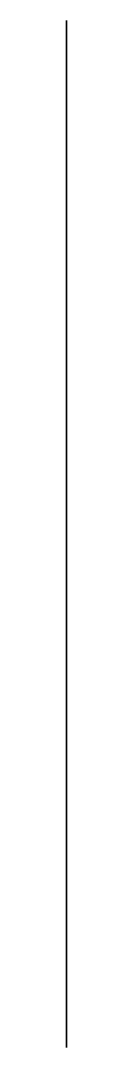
# Model space of a CAD drawing. Header units: inches. Extents: x 0.93 to 0.93, y 4.15 to 5.15.
import ezdxf

# ---------------------------------------------------------------- set-up
doc = ezdxf.new("R2010")
doc.units = ezdxf.units.IN
doc.header["$MEASUREMENT"] = 0
doc.layers.add('BLOCKERE', color=8, linetype='Continuous')

msp = doc.modelspace()

# ---------------------------------------------------------------- linework, layer by layer
at = {"layer": 'BLOCKERE', "extrusion": (1, 2.22045e-16, 4.93038e-32)}
for radius in [0.5, 0.35]:
    msp.add_circle((4.6513, 0, 0.9295), radius, dxfattribs=at)

doc.saveas('drawing.dxf')
